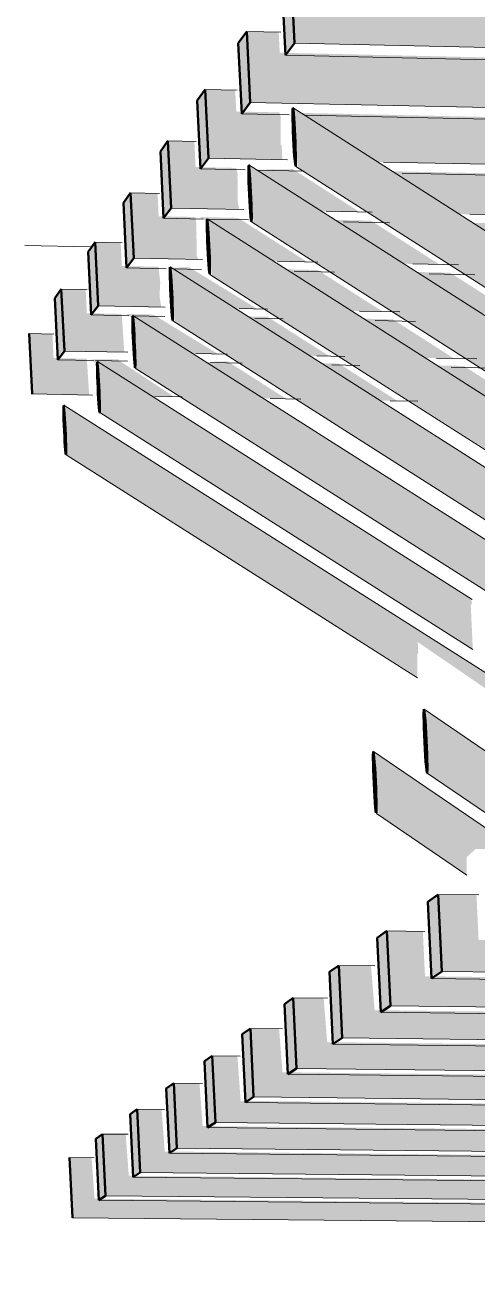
# Model space of a CAD drawing. Header units: inches. Extents: x -4126 to 2305, y -1116 to 12338.
# Drawn here: x 1846.62944 to 1846.64505, y -788.35202 to -788.30918 of the extents above; entities that cross this region are included whole.
import ezdxf

# ---------------------------------------------------------------- set-up
doc = ezdxf.new("R2010")
doc.units = ezdxf.units.IN
doc.header["$MEASUREMENT"] = 0
doc.layers.add('A-FLOR-LEVL', color=51, linetype='Continuous', lineweight=9)
doc.layers.add('S-BEAM', color=12, linetype='Continuous', lineweight=9)

msp = doc.modelspace()

# ---------------------------------------------------------------- hatches: boundary and pattern name
at = {"layer": 'S-BEAM'}
for points in [[(1846.638436, -788.310221), (1846.638745, -788.309806), (1846.638625, -788.307287), (1846.638316, -788.307716), (1846.638402, -788.309512)], [(1846.636926, -788.312241), (1846.637218, -788.31185), (1846.6371, -788.309405), (1846.636808, -788.309809), (1846.63689, -788.311502)], [(1846.6355, -788.314148), (1846.635776, -788.313779), (1846.635661, -788.311403), (1846.635386, -788.311785), (1846.635497, -788.314089)], [(1846.658316, -788.326272), (1846.654103, -788.323316), (1846.654063, -788.323211), (1846.65398, -788.322016), (1846.653921, -788.321783), (1846.638695, -788.312047), (1846.638757, -788.312778), (1846.638862, -788.314107), (1846.657943, -788.326265), (1846.658221, -788.326271)], [(1846.638727, -788.313521), (1846.638786, -788.313447), (1846.638701, -788.312622), (1846.638685, -788.312643), (1846.638721, -788.313416)], [(1846.634231, -788.315845), (1846.634493, -788.315495), (1846.634381, -788.31318), (1846.63412, -788.313543), (1846.634193, -788.315061)], [(1846.637205, -788.31545), (1846.637261, -788.31538), (1846.637174, -788.314585), (1846.637167, -788.314672), (1846.637198, -788.315324)], [(1846.63295, -788.317558), (1846.633196, -788.317185), (1846.633089, -788.314974), (1846.632842, -788.315318), (1846.632931, -788.317169)], [(1846.654056, -788.328371), (1846.65411, -788.328322), (1846.655246, -788.328319), (1846.635737, -788.315883), (1846.635793, -788.316574), (1846.635891, -788.317823), (1846.649187, -788.326239), (1846.649187, -788.325295), (1846.649215, -788.325265), (1846.649208, -788.325038), (1846.653986, -788.328322)], [(1846.631736, -788.319183), (1846.631971, -788.318868), (1846.631865, -788.316674), (1846.631634, -788.317092), (1846.631696, -788.318365)], [(1846.635769, -788.317271), (1846.635804, -788.316786), (1846.63574, -788.316628), (1846.635749, -788.316916), (1846.63576, -788.317125)], [(1846.653286, -788.330353), (1846.649099, -788.327431), (1846.649058, -788.327216), (1846.649052, -788.327221), (1846.648967, -788.326772), (1846.634459, -788.31754), (1846.634513, -788.318214), (1846.634607, -788.319428), (1846.647083, -788.327331), (1846.647091, -788.327017), (1846.651932, -788.33033), (1846.653262, -788.330352)], [(1846.630583, -788.320725), (1846.630803, -788.320357), (1846.630702, -788.318288), (1846.630479, -788.318598), (1846.63056, -788.320266)], [(1846.651069, -788.332203), (1846.651068, -788.332172), (1846.646955, -788.329309), (1846.646927, -788.328984), (1846.646889, -788.328806), (1846.646827, -788.327891), (1846.633169, -788.319212), (1846.633221, -788.319869), (1846.633266, -788.32102), (1846.650916, -788.3322), (1846.651053, -788.332203)], [(1846.644898, -788.330719), (1846.644828, -788.329208), (1846.64487, -788.329115), (1846.644832, -788.328975), (1846.631945, -788.320798), (1846.632007, -788.321634), (1846.632083, -788.322585), (1846.644896, -788.330717)], [(1846.648608, -788.333851), (1846.648597, -788.333652), (1846.646247, -788.332104), (1846.630784, -788.322304), (1846.630843, -788.323119), (1846.630917, -788.324044), (1846.642988, -788.331662), (1846.642988, -788.330874), (1846.643014, -788.330837), (1846.642998, -788.330464), (1846.647936, -788.333841), (1846.648539, -788.33385)], [(1846.646651, -788.337254), (1846.646619, -788.336468), (1846.646964, -788.336152), (1846.648149, -788.336149), (1846.643223, -788.332798), (1846.643291, -788.333604), (1846.643357, -788.335006), (1846.646613, -788.337228)], [(1846.643269, -788.334589), (1846.643328, -788.334542), (1846.643235, -788.33319), (1846.643204, -788.333216), (1846.643266, -788.334544)], [(1846.64469, -788.338496), (1846.644685, -788.337883), (1846.64499, -788.337604), (1846.646395, -788.337596), (1846.641473, -788.334252), (1846.641538, -788.335034), (1846.641647, -788.336423), (1846.644662, -788.338477)], [(1846.641574, -788.335943), (1846.641485, -788.334741), (1846.641469, -788.33509), (1846.641557, -788.335905), (1846.641567, -788.335927)], [(1846.643471, -788.342066), (1846.643829, -788.341802), (1846.643704, -788.339164), (1846.643345, -788.33942), (1846.643459, -788.341818)], [(1846.64172, -788.343232), (1846.642057, -788.342981), (1846.641934, -788.340427), (1846.641597, -788.340668), (1846.641712, -788.343067)], [(1846.640072, -788.344329), (1846.640391, -788.344117), (1846.640271, -788.341614), (1846.639953, -788.341841), (1846.64003, -788.343439)], [(1846.63852, -788.345364), (1846.63882, -788.345164), (1846.63867, -788.342757), (1846.638404, -788.342947), (1846.638448, -788.343866)], [(1846.843312, -788.347482), (1846.843288, -788.346627), (1846.639874, -788.344261), (1846.639753, -788.342746), (1846.638703, -788.342733), (1846.63882, -788.345164), (1846.841515, -788.347462)], [(1846.637054, -788.34634), (1846.637337, -788.346151), (1846.637224, -788.343789), (1846.63694, -788.343991), (1846.636979, -788.344795)], [(1846.836552, -788.348345), (1846.836528, -788.347538), (1846.638332, -788.3453), (1846.638215, -788.343801), (1846.637224, -788.343789), (1846.637337, -788.346151), (1846.832737, -788.348303)], [(1846.635749, -788.347209), (1846.636018, -788.34703), (1846.635907, -788.344729), (1846.635638, -788.344921), (1846.635678, -788.345745)], [(1846.830516, -788.349116), (1846.830494, -788.348408), (1846.636889, -788.346285), (1846.636775, -788.344739), (1846.635907, -788.344729), (1846.636018, -788.34703), (1846.828291, -788.349092)], [(1846.634432, -788.348087), (1846.634687, -788.347917), (1846.634578, -788.345677), (1846.634324, -788.345859), (1846.634362, -788.34664)], [(1846.824403, -788.349897), (1846.824381, -788.34917), (1846.635579, -788.347153), (1846.635468, -788.345687), (1846.634578, -788.345677), (1846.634687, -788.347917), (1846.819515, -788.349846)], [(1846.633183, -788.348919), (1846.633425, -788.348758), (1846.633319, -788.346576), (1846.633077, -788.346749), (1846.633113, -788.34749)], [(1846.818588, -788.350639), (1846.818567, -788.349949), (1846.634271, -788.348033), (1846.634162, -788.346586), (1846.633319, -788.346576), (1846.633425, -788.348758), (1846.815066, -788.350603)], [(1846.631996, -788.349709), (1846.632224, -788.349512), (1846.632123, -788.34743), (1846.631893, -788.347594), (1846.631986, -788.3495)], [(1846.813051, -788.351346), (1846.81303, -788.350691), (1846.633029, -788.348869), (1846.632923, -788.347438), (1846.632123, -788.34743), (1846.632226, -788.349556), (1846.81062, -788.351322)], [(1846.80777, -788.35202), (1846.80775, -788.351397), (1846.63185, -788.349662), (1846.631746, -788.348249), (1846.630986, -788.348242), (1846.631087, -788.350315), (1846.806177, -788.352005)]]:
    msp.add_hatch(color=256, dxfattribs=at).paths.add_polyline_path(points, flags=0)
h = msp.add_hatch(color=256, dxfattribs=at)
h.paths.add_polyline_path([(1846.676764, -788.310671), (1846.676659, -788.308848), (1846.673604, -788.308777), (1846.676294, -788.31066), (1846.676658, -788.310668)], flags=0)
h.paths.add_polyline_path([(1846.67141, -788.310549), (1846.668691, -788.308662), (1846.639827, -788.307989), (1846.639794, -788.307315), (1846.638625, -788.307287), (1846.638745, -788.309806), (1846.665074, -788.310405), (1846.665067, -788.309072), (1846.665113, -788.309024), (1846.665135, -788.308936), (1846.667314, -788.310456), (1846.669112, -788.310497)], flags=0)
h = msp.add_hatch(color=256, dxfattribs=at)
h.paths.add_polyline_path([(1846.67223, -788.312623), (1846.672206, -788.312088), (1846.672777, -788.311565), (1846.671823, -788.310899), (1846.667726, -788.310806), (1846.670268, -788.312579), (1846.672206, -788.312622)], flags=0)
h.paths.add_polyline_path([(1846.665601, -788.312477), (1846.664997, -788.312013), (1846.664982, -788.311887), (1846.664951, -788.311919), (1846.664839, -788.310741), (1846.638236, -788.310139), (1846.638202, -788.30943), (1846.6371, -788.309405), (1846.637218, -788.31185), (1846.661669, -788.31239), (1846.661706, -788.312272), (1846.661724, -788.312252), (1846.661745, -788.312165), (1846.662082, -788.312399), (1846.665208, -788.312468)], flags=0)
h = msp.add_hatch(color=256, dxfattribs=at)
h.paths.add_polyline_path([(1846.668389, -788.314478), (1846.665989, -788.312807), (1846.662469, -788.31273), (1846.664874, -788.314403)], flags=0)
h.paths.add_polyline_path([(1846.661512, -788.314331), (1846.661442, -788.312707), (1846.638796, -788.31221), (1846.641437, -788.3139), (1846.661512, -788.314331)], flags=0)
h.paths.add_polyline_path([(1846.672073, -788.313897), (1846.671987, -788.312939), (1846.670657, -788.312909), (1846.671986, -788.313837)], flags=0)
h.paths.add_polyline_path([(1846.638327, -788.313834), (1846.6383, -788.313289), (1846.63827, -788.313338), (1846.638264, -788.312399), (1846.638277, -788.312379), (1846.638225, -788.312197), (1846.636736, -788.312165), (1846.636701, -788.311426), (1846.635661, -788.311403), (1846.635776, -788.313779), (1846.638325, -788.313834)], flags=0)
h = msp.add_hatch(color=256, dxfattribs=at)
h.paths.add_polyline_path([(1846.668019, -788.316195), (1846.667983, -788.315394), (1846.66864, -788.314792), (1846.665253, -788.31472), (1846.667353, -788.316181), (1846.667982, -788.316194)], flags=0)
h.paths.add_polyline_path([(1846.66289, -788.316088), (1846.661421, -788.315006), (1846.661382, -788.314925), (1846.661375, -788.314933), (1846.661299, -788.314636), (1846.641861, -788.314221), (1846.644166, -788.315697), (1846.658377, -788.315993), (1846.658401, -788.315197), (1846.658401, -788.31502), (1846.658437, -788.315031), (1846.659869, -788.316025), (1846.661665, -788.316062)], flags=0)
h.paths.add_polyline_path([(1846.640994, -788.315631), (1846.638683, -788.314153), (1846.637269, -788.314173), (1846.639502, -788.315599), (1846.639824, -788.315606)], flags=0)
h.paths.add_polyline_path([(1846.636841, -788.315544), (1846.636786, -788.315284), (1846.636779, -788.314375), (1846.636791, -788.314355), (1846.636741, -788.314112), (1846.635334, -788.314082), (1846.635291, -788.3132), (1846.634381, -788.31318), (1846.634493, -788.315495), (1846.636838, -788.315544)], flags=0)
h = msp.add_hatch(color=256, dxfattribs=at)
h.paths.add_polyline_path([(1846.656539, -788.326389), (1846.656541, -788.326387), (1846.656459, -788.326334)], flags=0)
h.paths.add_polyline_path([(1846.651545, -788.32509), (1846.651475, -788.323615), (1846.651464, -788.323142), (1846.637173, -788.314021), (1846.637232, -788.314731), (1846.637333, -788.316019), (1846.651543, -788.32509)], flags=0)
h = msp.add_hatch(color=256, dxfattribs=at)
h.paths.add_polyline_path([(1846.665383, -788.317875), (1846.663236, -788.316384), (1846.660215, -788.316321), (1846.662374, -788.317819), (1846.665171, -788.31787)], flags=0)
h.paths.add_polyline_path([(1846.658286, -788.317736), (1846.658205, -788.316669), (1846.658181, -788.316279), (1846.644555, -788.315996), (1846.646913, -788.317505), (1846.65827, -788.317736)], flags=0)
h.paths.add_polyline_path([(1846.643746, -788.317441), (1846.641383, -788.31593), (1846.639891, -788.315899), (1846.642351, -788.317412)], flags=0)
h.paths.add_polyline_path([(1846.639174, -788.317348), (1846.636803, -788.315835), (1846.635482, -788.315807), (1846.637854, -788.317321), (1846.638141, -788.317327)], flags=0)
h.paths.add_polyline_path([(1846.635422, -788.317272), (1846.635371, -788.317115), (1846.635363, -788.316306), (1846.635363, -788.316038), (1846.635327, -788.315804), (1846.63406, -788.315778), (1846.634022, -788.314993), (1846.633089, -788.314974), (1846.633198, -788.317226), (1846.635421, -788.317272)], flags=0)
h.paths.add_polyline_path([(1846.667842, -788.316576), (1846.667838, -788.31648), (1846.6677, -788.316477), (1846.667784, -788.316535)], flags=0)
h = msp.add_hatch(color=256, dxfattribs=at)
h.paths.add_polyline_path([(1846.660468, -788.319431), (1846.65842, -788.318013), (1846.655825, -788.317961), (1846.657876, -788.31938), (1846.659431, -788.319411)], flags=0)
h.paths.add_polyline_path([(1846.655372, -788.319331), (1846.655329, -788.317951), (1846.647282, -788.317788), (1846.649511, -788.319215), (1846.655371, -788.319331)], flags=0)
h.paths.add_polyline_path([(1846.646348, -788.319152), (1846.644114, -788.317724), (1846.642625, -788.317694), (1846.644861, -788.319123)], flags=0)
h.paths.add_polyline_path([(1846.664176, -788.319122), (1846.664143, -788.31839), (1846.664422, -788.318135), (1846.662702, -788.3181), (1846.664142, -788.319099)], flags=0)
h.paths.add_polyline_path([(1846.641783, -788.319062), (1846.639542, -788.317632), (1846.638222, -788.317605), (1846.640465, -788.319036)], flags=0)
h.paths.add_polyline_path([(1846.637467, -788.318977), (1846.635123, -788.317542), (1846.634338, -788.31755), (1846.636567, -788.318959)], flags=0)
h.paths.add_polyline_path([(1846.634149, -788.318911), (1846.634091, -788.318531), (1846.634114, -788.318058), (1846.634056, -788.317521), (1846.632788, -788.317495), (1846.632749, -788.316692), (1846.631865, -788.316674), (1846.631971, -788.318868), (1846.634148, -788.318911)], flags=0)
h = msp.add_hatch(color=256, dxfattribs=at)
h.paths.add_polyline_path([(1846.661019, -788.321008), (1846.661418, -788.320643), (1846.662143, -788.320643), (1846.660779, -788.319698), (1846.658187, -788.319647), (1846.660129, -788.320991), (1846.660818, -788.321004)], flags=0)
h.paths.add_polyline_path([(1846.656021, -788.320912), (1846.655307, -788.320364), (1846.655264, -788.320258), (1846.655163, -788.319587), (1846.64986, -788.319483), (1846.65197, -788.320834), (1846.65272, -788.320848), (1846.652755, -788.320261), (1846.652775, -788.320163), (1846.653797, -788.320869), (1846.655478, -788.320901)], flags=0)
h.paths.add_polyline_path([(1846.648812, -788.320773), (1846.646697, -788.319421), (1846.64521, -788.319392), (1846.647327, -788.320744)], flags=0)
h.paths.add_polyline_path([(1846.644253, -788.320685), (1846.642132, -788.319331), (1846.640814, -788.319305), (1846.642938, -788.32066)], flags=0)
h.paths.add_polyline_path([(1846.639944, -788.320602), (1846.637816, -788.319246), (1846.636898, -788.319228), (1846.639028, -788.320585)], flags=0)
h.paths.add_polyline_path([(1846.636105, -788.320528), (1846.633877, -788.319168), (1846.63294, -788.31915), (1846.635075, -788.320508)], flags=0)
h.paths.add_polyline_path([(1846.632874, -788.320466), (1846.632786, -788.319147), (1846.631582, -788.319123), (1846.631542, -788.318305), (1846.630702, -788.318288), (1846.630806, -788.320426), (1846.632869, -788.320466)], flags=0)
h = msp.add_hatch(color=256, dxfattribs=at)
h.paths.add_polyline_path([(1846.658163, -788.322442), (1846.656315, -788.321166), (1846.654092, -788.321123), (1846.655942, -788.3224), (1846.657832, -788.322436)], flags=0)
h.paths.add_polyline_path([(1846.65115, -788.32231), (1846.649144, -788.321028), (1846.647659, -788.321), (1846.649666, -788.322282), (1846.650427, -788.322297)], flags=0)
h.paths.add_polyline_path([(1846.646597, -788.322225), (1846.644585, -788.320941), (1846.643269, -788.320915), (1846.645283, -788.3222), (1846.646104, -788.322215)], flags=0)
h.paths.add_polyline_path([(1846.642293, -788.322144), (1846.640275, -788.320858), (1846.639359, -788.32084), (1846.641378, -788.322127), (1846.64178, -788.322134)], flags=0)
h.paths.add_polyline_path([(1846.638459, -788.322072), (1846.636436, -788.320784), (1846.635485, -788.320815), (1846.637457, -788.322053)], flags=0)
h.paths.add_polyline_path([(1846.634585, -788.321999), (1846.632695, -788.320756), (1846.632668, -788.320712), (1846.631696, -788.320719), (1846.633775, -788.321984), (1846.633975, -788.321988)], flags=0)
h.paths.add_polyline_path([(1846.631664, -788.321944), (1846.631581, -788.320691), (1846.630436, -788.320669), (1846.630395, -788.319838), (1846.629597, -788.319823), (1846.629699, -788.321907), (1846.631662, -788.321944)], flags=0)
h.paths.add_polyline_path([(1846.660659, -788.321407), (1846.660646, -788.321249), (1846.660424, -788.321244), (1846.660646, -788.321398)], flags=0)
h.paths.add_polyline_path([(1846.652561, -788.321254), (1846.652547, -788.321093), (1846.652302, -788.321089), (1846.652557, -788.321252)], flags=0)
h = msp.add_hatch(color=256, dxfattribs=at)
h.paths.add_polyline_path([(1846.809289, -788.343883), (1846.809217, -788.342839), (1846.645098, -788.34074), (1846.645024, -788.339182), (1846.643704, -788.339164), (1846.64383, -788.341826), (1846.809217, -788.343882)], flags=0)
h.paths.add_polyline_path([(1846.819003, -788.344004), (1846.818971, -788.342964), (1846.811827, -788.342872), (1846.81186, -788.343912), (1846.81609, -788.343968)], flags=0)
h = msp.add_hatch(color=256, dxfattribs=at)
h.paths.add_polyline_path([(1846.802798, -788.344943), (1846.802727, -788.343962), (1846.643247, -788.341988), (1846.643174, -788.340443), (1846.641934, -788.340427), (1846.642058, -788.343007), (1846.802726, -788.344942)], flags=0)
h.paths.add_polyline_path([(1846.812252, -788.345057), (1846.812221, -788.344079), (1846.805268, -788.343993), (1846.8053, -788.34497), (1846.811601, -788.345049)], flags=0)
h = msp.add_hatch(color=256, dxfattribs=at)
h.paths.add_polyline_path([(1846.841519, -788.346466), (1846.841448, -788.344126), (1846.818588, -788.343841), (1846.817334, -788.344059), (1846.812055, -788.343993), (1846.812086, -788.344971), (1846.810829, -788.34519), (1846.641509, -788.343159), (1846.641386, -788.341628), (1846.640271, -788.341614), (1846.640391, -788.344117), (1846.841462, -788.346466)], flags=0)
h.paths.add_polyline_path([(1846.850448, -788.346571), (1846.850382, -788.344238), (1846.843817, -788.344156), (1846.843884, -788.346491), (1846.845974, -788.346518)], flags=0)

# ---------------------------------------------------------------- linework, layer by layer
at = {"layer": 'A-FLOR-LEVL'}
msp.add_line((1846.631713, -788.316835), (1846.629443, -788.316789), dxfattribs=at)
at = {"layer": 'S-BEAM', "lineweight": 50}
for p, q in [((1846.638745, -788.309806), (1846.638625, -788.307287)), ((1846.638316, -788.307716), (1846.638436, -788.310221)), ((1846.6371, -788.309405), (1846.636808, -788.309809)), ((1846.637218, -788.31185), (1846.6371, -788.309405)), ((1846.636808, -788.309809), (1846.636926, -788.312241)), ((1846.638436, -788.310221), (1846.638745, -788.309806)), ((1846.635661, -788.311403), (1846.635386, -788.311785)), ((1846.635776, -788.313779), (1846.635661, -788.311403)), ((1846.635386, -788.311785), (1846.6355, -788.314148)), ((1846.636926, -788.312241), (1846.637218, -788.31185)), ((1846.634381, -788.31318), (1846.63412, -788.313543)), ((1846.634493, -788.315495), (1846.634381, -788.31318)), ((1846.63412, -788.313543), (1846.634231, -788.315845)), ((1846.6355, -788.314148), (1846.635776, -788.313779)), ((1846.638782, -788.314058), (1846.638784, -788.314057)), ((1846.633089, -788.314974), (1846.632842, -788.315318)), ((1846.633198, -788.317226), (1846.633089, -788.314974)), ((1846.632842, -788.315318), (1846.63295, -788.317558)), ((1846.634231, -788.315845), (1846.634493, -788.315495)), ((1846.637258, -788.315972), (1846.63726, -788.315972)), ((1846.631865, -788.316674), (1846.63163, -788.317)), ((1846.631971, -788.318868), (1846.631865, -788.316674)), ((1846.63163, -788.317), (1846.631736, -788.319183)), ((1846.63295, -788.317558), (1846.633198, -788.317226)), ((1846.63582, -788.317779), (1846.635821, -788.317779)), ((1846.630702, -788.318288), (1846.630479, -788.318598)), ((1846.630806, -788.320426), (1846.630702, -788.318288)), ((1846.630479, -788.318598), (1846.630583, -788.320725)), ((1846.631736, -788.319183), (1846.631971, -788.318868)), ((1846.63454, -788.319387), (1846.634541, -788.319387)), ((1846.629597, -788.319823), (1846.629592, -788.31983)), ((1846.629699, -788.321907), (1846.629597, -788.319823)), ((1846.630583, -788.320725), (1846.630806, -788.320426)), ((1846.633248, -788.32101), (1846.63325, -788.321009)), ((1846.629694, -788.321914), (1846.629699, -788.321907)), ((1846.632023, -788.322548), (1846.632025, -788.322548)), ((1846.63086, -788.324009), (1846.630862, -788.324009)), ((1846.643316, -788.33498), (1846.643318, -788.33498)), ((1846.641564, -788.336367), (1846.641565, -788.336367)), ((1846.643704, -788.339164), (1846.643345, -788.33942)), ((1846.643345, -788.33942), (1846.643471, -788.342066)), ((1846.64383, -788.341826), (1846.643704, -788.339164)), ((1846.641934, -788.340427), (1846.641597, -788.340668)), ((1846.642058, -788.343007), (1846.641934, -788.340427)), ((1846.641597, -788.340668), (1846.64172, -788.343232)), ((1846.640271, -788.341614), (1846.639953, -788.341841)), ((1846.640391, -788.344117), (1846.640271, -788.341614)), ((1846.639953, -788.341841), (1846.640072, -788.344329)), ((1846.643471, -788.342066), (1846.64383, -788.341826)), ((1846.638703, -788.342733), (1846.638404, -788.342947)), ((1846.638404, -788.342947), (1846.63852, -788.345364)), ((1846.63882, -788.345164), (1846.638703, -788.342733)), ((1846.64172, -788.343232), (1846.642058, -788.343007)), ((1846.637224, -788.343789), (1846.63694, -788.343991)), ((1846.637337, -788.346151), (1846.637224, -788.343789)), ((1846.63694, -788.343991), (1846.637054, -788.34634)), ((1846.640072, -788.344329), (1846.640391, -788.344117)), ((1846.635907, -788.344729), (1846.635638, -788.344921)), ((1846.635638, -788.344921), (1846.635749, -788.347209)), ((1846.636018, -788.34703), (1846.635907, -788.344729)), ((1846.63852, -788.345364), (1846.63882, -788.345164)), ((1846.634578, -788.345677), (1846.634324, -788.345859)), ((1846.634324, -788.345859), (1846.634432, -788.348087)), ((1846.634687, -788.347917), (1846.634578, -788.345677)), ((1846.637054, -788.34634), (1846.637337, -788.346151)), ((1846.633319, -788.346576), (1846.633077, -788.346749)), ((1846.633077, -788.346749), (1846.633183, -788.348919)), ((1846.633425, -788.348758), (1846.633319, -788.346576)), ((1846.635749, -788.347209), (1846.636018, -788.34703)), ((1846.632123, -788.34743), (1846.631893, -788.347594)), ((1846.631893, -788.347594), (1846.631996, -788.349709)), ((1846.632226, -788.349556), (1846.632123, -788.34743)), ((1846.634432, -788.348087), (1846.634687, -788.347917)), ((1846.630986, -788.348242), (1846.63098, -788.348245)), ((1846.631087, -788.350315), (1846.630986, -788.348242)), ((1846.633183, -788.348919), (1846.633425, -788.348758)), ((1846.631996, -788.349709), (1846.632226, -788.349556)), ((1846.631082, -788.350319), (1846.631087, -788.350315))]:
    msp.add_line(p, q, dxfattribs=at)
at = {"layer": 'S-BEAM'}
for p, q in [((1846.63828, -788.309432), (1846.6371, -788.309405)), ((1846.666766, -788.310443), (1846.638745, -788.309806)), ((1846.666742, -788.31086), (1846.638436, -788.310221)), ((1846.636773, -788.311427), (1846.635661, -788.311403)), ((1846.663205, -788.312424), (1846.637218, -788.31185)), ((1846.638697, -788.312034), (1846.653975, -788.321814)), ((1846.638562, -788.312277), (1846.636926, -788.312241)), ((1846.663163, -788.312816), (1846.63913, -788.312289)), ((1846.635353, -788.313201), (1846.634381, -788.31318)), ((1846.638503, -788.313838), (1846.635776, -788.313779)), ((1846.637039, -788.314181), (1846.6355, -788.314148)), ((1846.637175, -788.314007), (1846.651518, -788.323173)), ((1846.639077, -788.314224), (1846.637482, -788.31419)), ((1846.657877, -788.326266), (1846.63879, -788.314061)), ((1846.663065, -788.314364), (1846.641821, -788.313909)), ((1846.663056, -788.314735), (1846.642462, -788.314296)), ((1846.634084, -788.314995), (1846.633089, -788.314974)), ((1846.636999, -788.315547), (1846.634493, -788.315495)), ((1846.6356, -788.315874), (1846.634231, -788.315845)), ((1846.635738, -788.315869), (1846.655288, -788.328343)), ((1846.637156, -788.315906), (1846.635748, -788.315877)), ((1846.651552, -788.325095), (1846.637265, -788.315975)), ((1846.641421, -788.31564), (1846.639833, -788.315606)), ((1846.642026, -788.316007), (1846.640441, -788.315974)), ((1846.659791, -788.316023), (1846.64479, -788.31571)), ((1846.632806, -788.316694), (1846.631865, -788.316674)), ((1846.635567, -788.317275), (1846.633198, -788.317226)), ((1846.634324, -788.317586), (1846.63295, -788.317558)), ((1846.634459, -788.317527), (1846.649022, -788.326804)), ((1846.635536, -788.31761), (1846.634561, -788.317591)), ((1846.639556, -788.317356), (1846.638155, -788.317327)), ((1846.640129, -788.317703), (1846.638729, -788.317675)), ((1846.644403, -788.317454), (1846.642826, -788.317422)), ((1846.649195, -788.326302), (1846.635826, -788.317782)), ((1846.644971, -788.317801), (1846.643395, -788.317769)), ((1846.631594, -788.318306), (1846.630702, -788.318288)), ((1846.634287, -788.318914), (1846.631971, -788.318868)), ((1846.637811, -788.318983), (1846.636837, -788.318964)), ((1846.633033, -788.319208), (1846.631736, -788.319183)), ((1846.633169, -788.319199), (1846.646842, -788.327898)), ((1846.634276, -788.319233), (1846.63318, -788.319211)), ((1846.647031, -788.327336), (1846.634546, -788.31939)), ((1846.638354, -788.319313), (1846.637381, -788.319294)), ((1846.64238, -788.319074), (1846.640986, -788.319046)), ((1846.642918, -788.319403), (1846.641526, -788.319375)), ((1846.630444, -788.319839), (1846.629597, -788.319823)), ((1846.633002, -788.320469), (1846.630806, -788.320426)), ((1846.636428, -788.320534), (1846.635337, -788.320513)), ((1846.640487, -788.320613), (1846.639519, -788.320594)), ((1846.645032, -788.3207), (1846.643646, -788.320674)), ((1846.631809, -788.320749), (1846.630583, -788.320725)), ((1846.632981, -788.320771), (1846.631876, -788.32075)), ((1846.631946, -788.320785), (1846.644876, -788.328999)), ((1846.650859, -788.332201), (1846.633254, -788.321012)), ((1846.636943, -788.320847), (1846.635853, -788.320826)), ((1846.640998, -788.320925), (1846.640031, -788.320906)), ((1846.645538, -788.321012), (1846.644153, -788.320985)), ((1846.631783, -788.321947), (1846.629699, -788.321907)), ((1846.634875, -788.322005), (1846.633922, -788.321987)), ((1846.630785, -788.32229), (1846.647427, -788.332849)), ((1846.638968, -788.322081), (1846.63791, -788.322062)), ((1846.643006, -788.322157), (1846.642043, -788.322139)), ((1846.644904, -788.330722), (1846.632029, -788.322551)), ((1846.642994, -788.331699), (1846.630866, -788.324011)), ((1846.643222, -788.33278), (1846.648186, -788.33617)), ((1846.641472, -788.334235), (1846.646402, -788.337597)), ((1846.646658, -788.337258), (1846.643323, -788.334983)), ((1846.644697, -788.3385), (1846.64157, -788.33637)), ((1846.645104, -788.339183), (1846.643704, -788.339164)), ((1846.643246, -788.340444), (1846.641934, -788.340427)), ((1846.641522, -788.34163), (1846.640271, -788.341614)), ((1846.817635, -788.344217), (1846.643471, -788.342066)), ((1846.809834, -788.34389), (1846.64383, -788.341826)), ((1846.639879, -788.342748), (1846.638703, -788.342733)), ((1846.810962, -788.345258), (1846.64172, -788.343232)), ((1846.803313, -788.344949), (1846.642058, -788.343007)), ((1846.638331, -788.343802), (1846.637224, -788.343789)), ((1846.842126, -788.346474), (1846.640391, -788.344117)), ((1846.849004, -788.346755), (1846.640072, -788.344329)), ((1846.636875, -788.34474), (1846.635907, -788.344729)), ((1846.841945, -788.347656), (1846.63852, -788.345364)), ((1846.835179, -788.34739), (1846.63882, -788.345164)), ((1846.63557, -788.345688), (1846.634578, -788.345677)), ((1846.835256, -788.348511), (1846.637054, -788.34634)), ((1846.828599, -788.348258), (1846.637337, -788.346151)), ((1846.634257, -788.346587), (1846.633319, -788.346576)), ((1846.829281, -788.349274), (1846.635749, -788.347209)), ((1846.822726, -788.349032), (1846.636018, -788.34703)), ((1846.633012, -788.347439), (1846.632123, -788.34743)), ((1846.823229, -788.350046), (1846.634432, -788.348087)), ((1846.81678, -788.349817), (1846.634687, -788.347917)), ((1846.63183, -788.34825), (1846.630986, -788.348242)), ((1846.817471, -788.350782), (1846.633183, -788.348919)), ((1846.811125, -788.350563), (1846.633425, -788.348758)), ((1846.811986, -788.351482), (1846.631996, -788.349709)), ((1846.80574, -788.351274), (1846.632226, -788.349556)), ((1846.800607, -788.351951), (1846.631087, -788.350315))]:
    msp.add_line(p, q, dxfattribs=at)
at = {"layer": 'S-BEAM', "lineweight": 50}
for points in [[(1846.638681, -788.312066, 0), (1846.638678, -788.31215, 0), (1846.638677, -788.312279, 0), (1846.63868, -788.312446, 0), (1846.638685, -788.312643, 0), (1846.638693, -788.31286, 0), (1846.638703, -788.313086, 0), (1846.638715, -788.31331, 0), (1846.638727, -788.313521, 0), (1846.63874, -788.313708, 0), (1846.638753, -788.313862, 0), (1846.638765, -788.313975, 0), (1846.638776, -788.314041, 0)], [(1846.638784, -788.314057, 0), (1846.63879, -788.314023, 0), (1846.638794, -788.313939, 0), (1846.638794, -788.313811, 0), (1846.638791, -788.313644, 0), (1846.638786, -788.313447, 0), (1846.638778, -788.313229, 0), (1846.638768, -788.313003, 0), (1846.638757, -788.312778, 0), (1846.638744, -788.312567, 0), (1846.638731, -788.31238, 0), (1846.638718, -788.312226, 0), (1846.638706, -788.312113, 0), (1846.638695, -788.312047, 0), (1846.638687, -788.312031, 0)], [(1846.63716, -788.314038, 0), (1846.637157, -788.314119, 0), (1846.637156, -788.314244, 0), (1846.637159, -788.314406, 0), (1846.637164, -788.314597, 0), (1846.637172, -788.314808, 0), (1846.637182, -788.315028, 0), (1846.637193, -788.315245, 0), (1846.637205, -788.31545, 0), (1846.637218, -788.315632, 0), (1846.63723, -788.315782, 0), (1846.637242, -788.315891, 0), (1846.637252, -788.315956, 0)], [(1846.63726, -788.315972, 0), (1846.637266, -788.315939, 0), (1846.637269, -788.315858, 0), (1846.637269, -788.315733, 0), (1846.637266, -788.315571, 0), (1846.637261, -788.31538, 0), (1846.637253, -788.315169, 0), (1846.637244, -788.314949, 0), (1846.637232, -788.314731, 0), (1846.63722, -788.314526, 0), (1846.637207, -788.314344, 0), (1846.637195, -788.314195, 0), (1846.637183, -788.314085, 0), (1846.637173, -788.314021, 0), (1846.637165, -788.314005, 0)], [(1846.635724, -788.3159, 0), (1846.635721, -788.315978, 0), (1846.635721, -788.316099, 0), (1846.635724, -788.316257, 0), (1846.635729, -788.316442, 0), (1846.635737, -788.316647, 0), (1846.635746, -788.31686, 0), (1846.635757, -788.317072, 0), (1846.635769, -788.317271, 0), (1846.635781, -788.317448, 0), (1846.635793, -788.317593, 0), (1846.635804, -788.3177, 0), (1846.635814, -788.317763, 0)], [(1846.635821, -788.317779, 0), (1846.635827, -788.317747, 0), (1846.635829, -788.317668, 0), (1846.63583, -788.317548, 0), (1846.635827, -788.31739, 0), (1846.635822, -788.317205, 0), (1846.635814, -788.317, 0), (1846.635804, -788.316786, 0), (1846.635793, -788.316574, 0), (1846.635781, -788.316375, 0), (1846.635769, -788.316198, 0), (1846.635757, -788.316052, 0), (1846.635746, -788.315946, 0), (1846.635737, -788.315883, 0), (1846.635729, -788.315867, 0)], [(1846.634446, -788.317556, 0), (1846.634444, -788.317632, 0), (1846.634444, -788.31775, 0), (1846.634447, -788.317903, 0), (1846.634452, -788.318084, 0), (1846.634459, -788.318283, 0), (1846.634469, -788.318491, 0), (1846.634479, -788.318697, 0), (1846.634491, -788.318891, 0), (1846.634503, -788.319063, 0), (1846.634514, -788.319205, 0), (1846.634525, -788.31931, 0), (1846.634534, -788.319371, 0)], [(1846.634541, -788.319387, 0), (1846.634546, -788.319356, 0), (1846.634549, -788.319279, 0), (1846.634549, -788.319162, 0), (1846.634546, -788.319009, 0), (1846.634541, -788.318828, 0), (1846.634533, -788.318629, 0), (1846.634524, -788.31842, 0), (1846.634513, -788.318214, 0), (1846.634502, -788.31802, 0), (1846.63449, -788.317847, 0), (1846.634478, -788.317705, 0), (1846.634468, -788.317601, 0), (1846.634459, -788.31754, 0), (1846.634451, -788.317525, 0)], [(1846.633157, -788.319227, 0), (1846.633155, -788.319302, 0), (1846.633155, -788.319416, 0), (1846.633158, -788.319565, 0), (1846.633163, -788.319741, 0), (1846.63317, -788.319934, 0), (1846.633179, -788.320137, 0), (1846.63319, -788.320337, 0), (1846.633201, -788.320526, 0), (1846.633212, -788.320694, 0), (1846.633224, -788.320832, 0), (1846.633234, -788.320934, 0), (1846.633243, -788.320994, 0)], [(1846.63325, -788.321009, 0), (1846.633254, -788.320979, 0), (1846.633257, -788.320905, 0), (1846.633256, -788.320791, 0), (1846.633253, -788.320642, 0), (1846.633248, -788.320467, 0), (1846.633241, -788.320273, 0), (1846.633232, -788.32007, 0), (1846.633221, -788.319869, 0), (1846.63321, -788.31968, 0), (1846.633199, -788.319512, 0), (1846.633187, -788.319374, 0), (1846.633177, -788.319272, 0), (1846.633169, -788.319212, 0), (1846.633162, -788.319197, 0)], [(1846.631934, -788.320812, 0), (1846.631932, -788.320884, 0), (1846.631933, -788.320996, 0), (1846.631936, -788.32114, 0), (1846.631941, -788.321311, 0), (1846.631948, -788.3215, 0), (1846.631957, -788.321697, 0), (1846.631967, -788.321893, 0), (1846.631978, -788.322077, 0), (1846.631989, -788.32224, 0), (1846.632, -788.322375, 0), (1846.63201, -788.322474, 0), (1846.632018, -788.322533, 0)], [(1846.632025, -788.322548, 0), (1846.632029, -788.322519, 0), (1846.632031, -788.322447, 0), (1846.632031, -788.322336, 0), (1846.632028, -788.322191, 0), (1846.632023, -788.32202, 0), (1846.632015, -788.321831, 0), (1846.632007, -788.321634, 0), (1846.631996, -788.321438, 0), (1846.631985, -788.321254, 0), (1846.631974, -788.32109, 0), (1846.631964, -788.320956, 0), (1846.631954, -788.320857, 0), (1846.631945, -788.320798, 0), (1846.631939, -788.320783, 0)], [(1846.630774, -788.322317, 0), (1846.630772, -788.322387, 0), (1846.630772, -788.322495, 0), (1846.630775, -788.322636, 0), (1846.63078, -788.322803, 0), (1846.630787, -788.322987, 0), (1846.630796, -788.323179, 0), (1846.630806, -788.32337, 0), (1846.630817, -788.323549, 0), (1846.630827, -788.323708, 0), (1846.630838, -788.32384, 0), (1846.630847, -788.323937, 0), (1846.630855, -788.323994, 0)], [(1846.630862, -788.324009, 0), (1846.630866, -788.323981, 0), (1846.630868, -788.323911, 0), (1846.630867, -788.323803, 0), (1846.630864, -788.323662, 0), (1846.630859, -788.323495, 0), (1846.630852, -788.323311, 0), (1846.630843, -788.323119, 0), (1846.630833, -788.322928, 0), (1846.630823, -788.322748, 0), (1846.630812, -788.322589, 0), (1846.630802, -788.322457, 0), (1846.630792, -788.322361, 0), (1846.630784, -788.322304, 0), (1846.630778, -788.322289, 0)], [(1846.643213, -788.332777, 0), (1846.643206, -788.332812, 0), (1846.643202, -788.3329, 0), (1846.643201, -788.333037, 0), (1846.643204, -788.333216, 0), (1846.643209, -788.333429, 0), (1846.643217, -788.333664, 0), (1846.643228, -788.333909, 0), (1846.643241, -788.334153, 0), (1846.643254, -788.334384, 0), (1846.643269, -788.334589, 0), (1846.643283, -788.334759, 0), (1846.643297, -788.334884, 0), (1846.643308, -788.334959, 0)], [(1846.643318, -788.33498, 0), (1846.643325, -788.334946, 0), (1846.643329, -788.334858, 0), (1846.64333, -788.334721, 0), (1846.643328, -788.334542, 0), (1846.643322, -788.334329, 0), (1846.643314, -788.334094, 0), (1846.643303, -788.333848, 0), (1846.643291, -788.333604, 0), (1846.643277, -788.333373, 0), (1846.643262, -788.333168, 0), (1846.643248, -788.332998, 0), (1846.643235, -788.332873, 0), (1846.643223, -788.332798, 0), (1846.643213, -788.332777, 0)], [(1846.641463, -788.334232, 0), (1846.641457, -788.334265, 0), (1846.641453, -788.334351, 0), (1846.641453, -788.334483, 0), (1846.641455, -788.334657, 0), (1846.64146, -788.334863, 0), (1846.641469, -788.33509, 0), (1846.641479, -788.335329, 0), (1846.641491, -788.335565, 0), (1846.641505, -788.335789, 0), (1846.641519, -788.335988, 0), (1846.641532, -788.336152, 0), (1846.641545, -788.336274, 0), (1846.641556, -788.336347, 0)], [(1846.641565, -788.336367, 0), (1846.641572, -788.336334, 0), (1846.641576, -788.33625, 0), (1846.641576, -788.336117, 0), (1846.641574, -788.335943, 0), (1846.641568, -788.335738, 0), (1846.64156, -788.33551, 0), (1846.64155, -788.335271, 0), (1846.641538, -788.335034, 0), (1846.641524, -788.334811, 0), (1846.64151, -788.334611, 0), (1846.641497, -788.334447, 0), (1846.641484, -788.334325, 0), (1846.641473, -788.334252, 0), (1846.641463, -788.334232, 0)]]:
    msp.add_polyline3d(points, dxfattribs=at)

doc.saveas('drawing.dxf')
